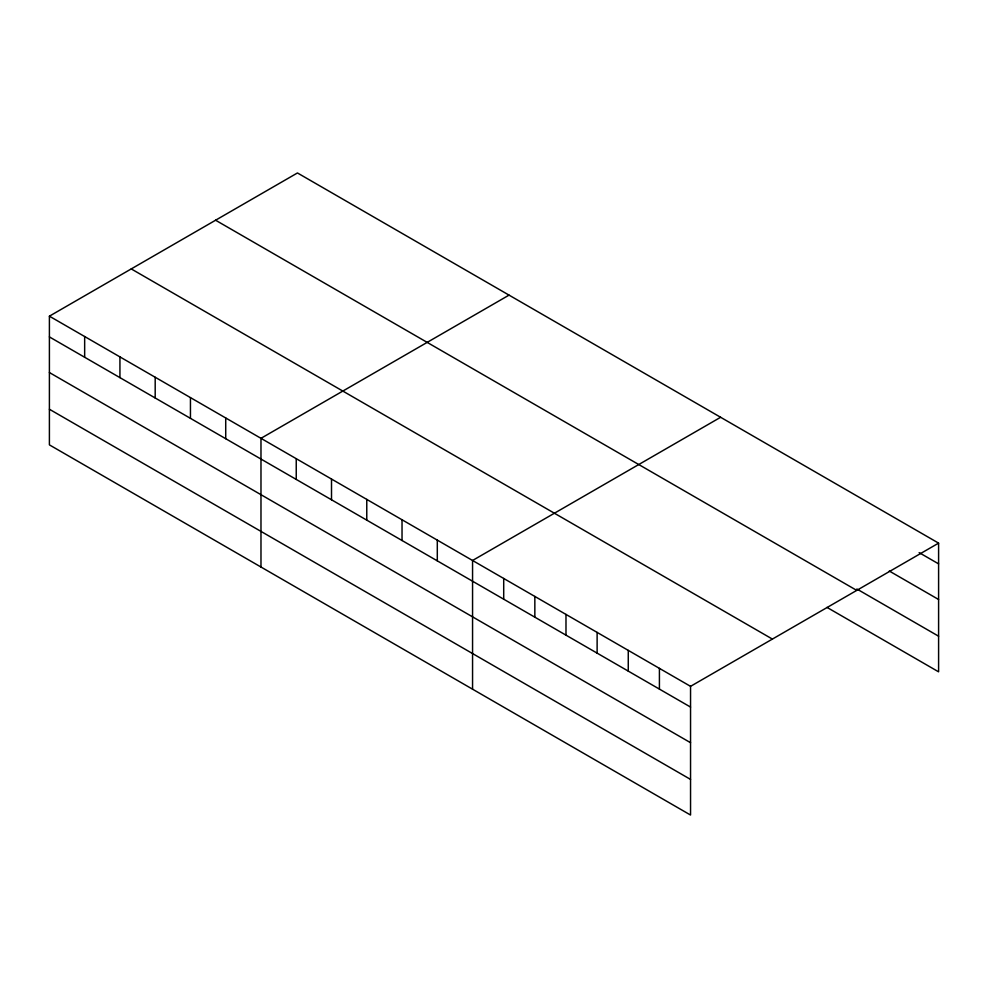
<?xml version="1.0" encoding="UTF-8"?>
<svg xmlns="http://www.w3.org/2000/svg" width="988" height="988" viewBox="0 0 988 988"><rect width="100%" height="100%" fill="white"/><g stroke="black" fill="none" stroke-linecap="round" stroke-linejoin="round"><path stroke-width="1.48" d="M938.6 543.128L690.55 686.339L690.55 815.038L49.4 444.872L49.4 316.172L297.45 172.962L938.6 543.128L938.6 671.828L827.005 607.398M509.03 295.128L260.98 438.326L260.98 567.026M720.61 417.282L472.56 560.48L472.56 689.179M919.136 552.625L938.6 563.864M889.286 571.027L938.6 599.494M856.855 588.996L938.6 636.198M215.594 220.225L856.744 590.392M131.256 268.921L772.406 639.088M49.4 316.172L690.55 686.339M49.4 336.908L690.55 707.075M49.4 372.538L690.55 742.704M49.4 409.242L690.55 779.409M659.416 668.357L659.416 689.093M628.269 650.388L628.269 671.111M597.123 632.406L597.123 653.13M565.988 614.425L565.988 635.16M534.841 596.443L534.841 617.179M503.707 578.462L503.707 599.197M437.301 540.127L437.301 560.863M402.03 519.762L402.03 540.498M366.77 499.409L366.77 520.145M331.511 479.044L331.511 499.78M296.239 458.691L296.239 479.427M225.721 417.973L225.721 438.709M190.449 397.608L190.449 418.344M155.19 377.255L155.19 397.991M119.931 356.89L119.931 377.626M84.659 336.538L84.659 357.261"/></g></svg>
